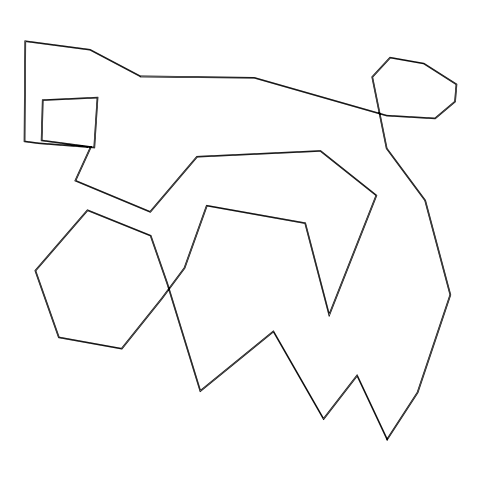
<?xml version="1.0" encoding="UTF-8"?>
<svg xmlns="http://www.w3.org/2000/svg" width="481" height="481" viewBox="0 0 481 481"><rect width="100%" height="100%" fill="white"/><g stroke="black" fill="none" stroke-linecap="round" stroke-linejoin="round"><path stroke-width="0.72" d="M84.193 146.483L41.138 140.801L42.286 99.741L98.022 97.144L94.745 147.986L38.739 143.699L24.05 141.757L24.796 40.735L90.169 49.363L140.404 75.884L254.329 77.381L386.772 115.212L434.866 117.995L454.557 101.377L455.964 84.56L423.641 63.913L390.392 58.063L372.763 77.182L387.127 148.328L425.613 200.33L450.829 294.889L418.043 392.688L387.121 440.265L387.157 438.528L357.167 374.651L323.551 418.187L273.503 330.76L200.517 390.211L167.707 283.393L151.064 235.437L87.374 209.722L34.842 270.575L58.484 337.764L121.976 349.158L162.091 299.014L184.981 268.176L207.155 206.133L304.816 223.527L329.142 316.42L376.912 195.37L320.623 150.535L196.759 156.325L150 211.357L76.004 180.501L91.192 147.3M140.133 76.978L254.275 78.205L386.652 116.017L435.263 118.873L455.513 101.816L456.95 84.151L424.044 63.209L389.905 57.173L371.741 76.882L386.207 148.551L424.699 200.565L449.837 294.757L417.141 392.286L387.157 438.528M90.133 147.264L74.765 180.862L150.373 212.392L197.312 157.149L320.316 151.371L375.799 195.514L329.238 313.504L305.573 222.805L206.439 205.213L184.091 267.755L161.706 297.907L121.434 348.268L59.205 337.037L35.907 270.821L87.722 210.768L150.27 235.967L167.045 284.283L200.096 391.805L273.376 332.1L323.581 419.757L357.106 376.34L387.121 440.265M91.498 146.621L42.142 140.109L43.224 100.499L97.012 98.076L93.813 147.042L38.775 142.881L25.024 141.065L25.758 41.685L89.929 50.15L140.218 76.707M85.678 146.675L87.903 146.97"/></g></svg>
